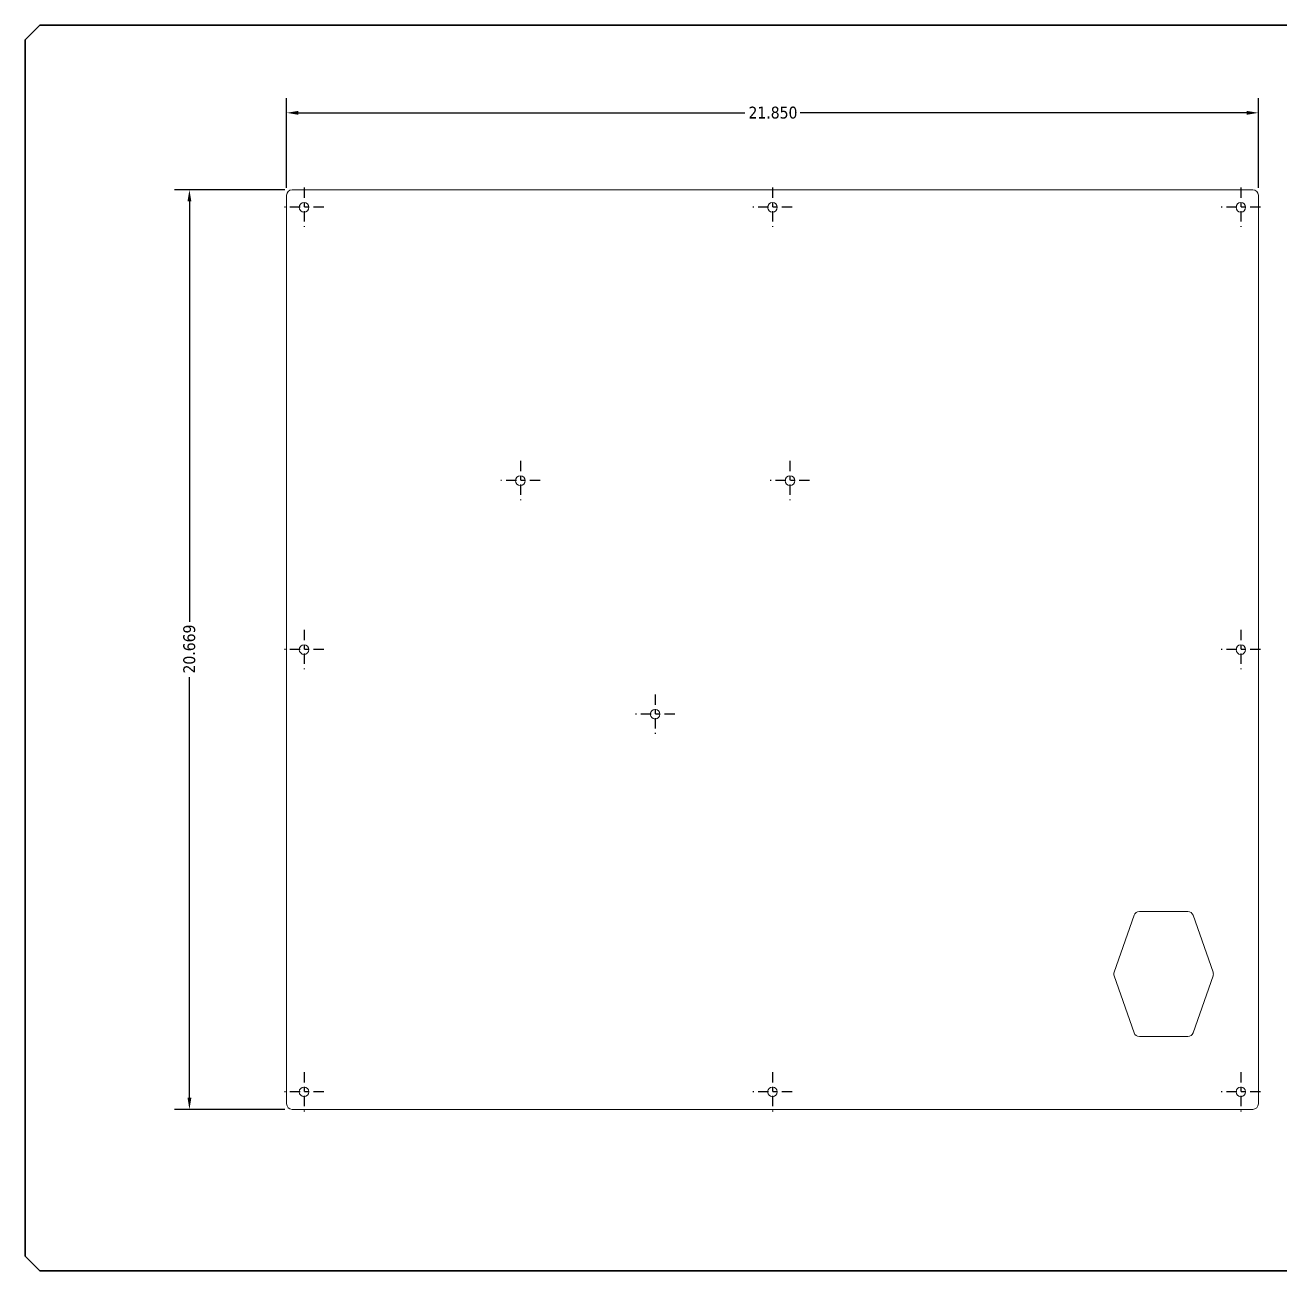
# Model space of a CAD drawing. Header units: inches. Extents: x 1.3 to 45, y 0.7 to 28.7.
# Drawn here: x 1.33 to 29.55, y 0.67 to 28.67 of the extents above; entities that cross this region are included whole.
import ezdxf

# ---------------------------------------------------------------- set-up
doc = ezdxf.new("R2010")
doc.units = ezdxf.units.IN
doc.header["$LTSCALE"] = 2.666667
doc.header["$MEASUREMENT"] = 0
doc.linetypes.add('CHAIN', pattern=[0.7087, 0.4724, -0.0591, 0.1181, -0.0591])
doc.layers.get('0').update_dxf_attribs({"lineweight": 25})
for name, color, linetype, lineweight in [('Border (ANSI)', 7, 'Continuous', 50), ('Center Mark (ANSI)', 7, 'Continuous', 25), ('Dimension (ANSI)', 7, 'Continuous', 25), ('TITLE', 7, 'Continuous', 35), ('Visible (ANSI)', 7, 'Continuous', 18)]:
    doc.layers.add(name, color=color, linetype=linetype, lineweight=lineweight)
doc.styles.add('Note Text (ANSI)', font='tahoma.ttf')
doc.dimstyles.new('Default (ANSI)', dxfattribs={"dimscale": 2.666667, "dimtxt": 0.1, "dimasz": 0.098425, "dimexe": 0.125, "dimexo": 0.0625, "dimgap": 0.031496, "dimtad": 0, "dimtih": 1, "dimtoh": 1, "dimdec": 3, "dimrnd": 1e-08, "dimzin": 4, "dimdsep": 46, "dimtxsty": 'Note Text (ANSI)', "dimcen": 0.09, "dimdle": 0.393701, "dimclrd": 256, "dimclre": 256, "dimclrt": 256, "dimadec": 0, "dimazin": 1, "dimtfac": 1.2, "dimtofl": 0, "dimtmove": 0, "dimatfit": 3, "dimfxl": 0, "dimtolj": 1, "dimtzin": 4, "dimlwd": -1, "dimlwe": -1, "dimarcsym": 0})

# ---------------------------------------------------------------- blocks, each defined once
blk = doc.blocks.new('Borders B-Size')
at = {"layer": 'Border (ANSI)', "lineweight": 25}
blk.add_line((16.875, 10.625), (16.75, 10.75), dxfattribs=at)
at = {"layer": 'TITLE'}
for p, q in [((0.5, 10.625), (0.625, 10.75)), ((0.625, 10.75), (16.75, 10.75)), ((0.5, 0.375), (0.5, 10.625)), ((16.875, 10.625), (16.875, 0.375)), ((0.625, 0.25), (0.5, 0.375)), ((16.875, 0.375), (16.75, 0.25)), ((16.75, 0.25), (0.625, 0.25))]:
    blk.add_line(p, q, dxfattribs=at)
blk = doc.blocks.new('*D15')
at = {"layer": 'Defpoints', "color": 0}
for p in [(7.338, 24.966), (5.028, 4.297), (7.338, 4.297)]:
    blk.add_point(p, dxfattribs=at)
at = {"layer": 'Dimension (ANSI)'}
for p, q in [((7.172, 24.966), (4.695, 24.966)), ((5.028, 24.703), (5.028, 15.254)), ((5.028, 4.559), (5.028, 14.009)), ((7.172, 4.297), (4.695, 4.297))]:
    blk.add_line(p, q, dxfattribs=at)
for points in [[(4.985, 24.703), (5.072, 24.703), (5.028, 24.966)], [(4.985, 4.559), (5.072, 4.559), (5.028, 4.297)]]:
    blk.add_solid(points, dxfattribs=at)
at = {"layer": 'Dimension (ANSI)', "insert": (4.89, 14.093), "char_height": 0.2667, "attachment_point": 1, "rotation": 90, "style": 'Note Text (ANSI)'}
blk.add_mtext('\\A1;20.669', dxfattribs=at)
blk = doc.blocks.new('*D16')
at = {"layer": 'Defpoints', "color": 0}
for p in [(29.064, 26.695), (7.213, 24.841), (29.064, 24.841)]:
    blk.add_point(p, dxfattribs=at)
at = {"layer": 'Dimension (ANSI)'}
for p, q in [((7.213, 25.008), (7.213, 27.028)), ((29.064, 25.008), (29.064, 27.028)), ((7.476, 26.695), (17.515, 26.695)), ((28.801, 26.695), (18.761, 26.695))]:
    blk.add_line(p, q, dxfattribs=at)
for points in [[(7.476, 26.739), (7.476, 26.651), (7.213, 26.695)], [(28.801, 26.739), (28.801, 26.651), (29.064, 26.695)]]:
    blk.add_solid(points, dxfattribs=at)
at = {"layer": 'Dimension (ANSI)', "insert": (17.599, 26.834), "char_height": 0.2667, "attachment_point": 1, "style": 'Note Text (ANSI)'}
blk.add_mtext('\\A1;21.850', dxfattribs=at)

msp = doc.modelspace()

# ---------------------------------------------------------------- linework, layer by layer
at = {"layer": 'Center Mark (ANSI)', "linetype": 'CHAIN', "ltscale": 0.183987}
for p, q in [((7.6069, 25.0141), (7.6069, 24.1304)), ((18.1384, 25.0141), (18.1384, 24.1304)), ((28.6699, 25.0141), (28.6699, 24.1304)), ((8.0487, 24.5722), (7.165, 24.5722)), ((18.5802, 24.5722), (17.6965, 24.5722)), ((29.1117, 24.5722), (28.228, 24.5722)), ((12.4695, 18.8704), (12.4695, 17.9867)), ((18.5317, 18.8704), (18.5317, 17.9867)), ((12.9113, 18.4285), (12.0276, 18.4285)), ((18.9735, 18.4285), (18.0898, 18.4285)), ((7.6069, 15.0731), (7.6069, 14.1895)), ((28.6699, 15.0731), (28.6699, 14.1895)), ((8.0487, 14.6313), (7.165, 14.6313)), ((29.1117, 14.6313), (28.228, 14.6313)), ((15.5006, 13.6204), (15.5006, 12.7367)), ((15.9424, 13.1785), (15.0587, 13.1785)), ((7.6069, 5.1322), (7.6069, 4.2485)), ((18.1384, 5.1322), (18.1384, 4.2485)), ((28.6699, 5.1322), (28.6699, 4.2485)), ((8.0487, 4.6903), (7.165, 4.6903)), ((18.5802, 4.6903), (17.6965, 4.6903)), ((29.1117, 4.6903), (28.228, 4.6903))]:
    msp.add_line(p, q, dxfattribs=at)
at = {"layer": 'Visible (ANSI)'}
for p, q in [((7.2132, 24.8409), (7.2132, 4.4216)), ((28.9386, 24.9659), (7.3382, 24.9659)), ((29.0636, 4.4216), (29.0636, 24.8409)), ((25.8214, 7.3799), (26.2704, 8.6594)), ((26.3884, 8.743), (27.4778, 8.743)), ((27.5957, 8.6594), (28.0447, 7.3799)), ((26.2704, 6.0176), (25.8214, 7.2971)), ((28.0447, 7.2971), (27.5957, 6.0176)), ((27.4778, 5.9339), (26.3884, 5.9339)), ((7.3382, 4.2966), (28.9386, 4.2966))]:
    msp.add_line(p, q, dxfattribs=at)
for centre in [(7.6069, 24.5722), (18.1384, 24.5722), (28.6699, 24.5722), (12.4695, 18.4285), (18.5317, 18.4285), (7.6069, 14.6313), (28.6699, 14.6313), (15.5006, 13.1785), (7.6069, 4.6903), (18.1384, 4.6903), (28.6699, 4.6903)]:
    msp.add_circle(centre, 0.1085, dxfattribs=at)
for centre, start, end in [((7.3382, 24.8409), 90, 180), ((28.9386, 24.8409), 0, 90), ((26.3884, 8.618), 90, 160.66519), ((27.4778, 8.618), 19.33481, 90), ((25.9394, 7.3385), 160.66519, 199.33481), ((27.9267, 7.3385), 340.66519, 19.33481), ((26.3884, 6.0589), 199.33481, 270), ((27.4778, 6.0589), 270, 340.66519), ((7.3382, 4.4216), 180, 270), ((28.9386, 4.4216), 270, 0)]:
    msp.add_arc(centre, 0.125, start, end, dxfattribs=at)

# ---------------------------------------------------------------- block references
at = {"xscale": 2.666666666666667, "yscale": 2.666666666666667, "zscale": 2.666666666666667}
msp.add_blockref('Borders B-Size', (0, 0), dxfattribs=at)

# ---------------------------------------------------------------- dimensions: what is measured, and where the dimension line sits
at = {"layer": 'Dimension (ANSI)'}
for base, p1, p2, angle, picture, middle in [((29.0636, 26.695), (7.2132, 24.8409), (29.0636, 24.8409), 180, '*D16', (18.1384, 26.695)), ((5.0285, 4.2966), (7.3382, 24.9659), (7.3382, 4.2966), 90, '*D15', (5.0285, 14.6313))]:
    dim = msp.add_linear_dim(base=base, p1=p1, p2=p2, angle=angle, dimstyle='Default (ANSI)', override={"dimgap": 0.031496, "dimtih": 0, "dimtoh": 0, "dimdec": 3, "dimtol": 0, "dimlim": 0, "dimtp": 0, "dimtm": 0, "dimtdec": 2, "dimatfit": 1}, dxfattribs=at)
    dim.commit()
    dim.dimension.update_dxf_attribs({"geometry": picture, "text_midpoint": middle, "dimtype": 160})

doc.saveas('drawing.dxf')
